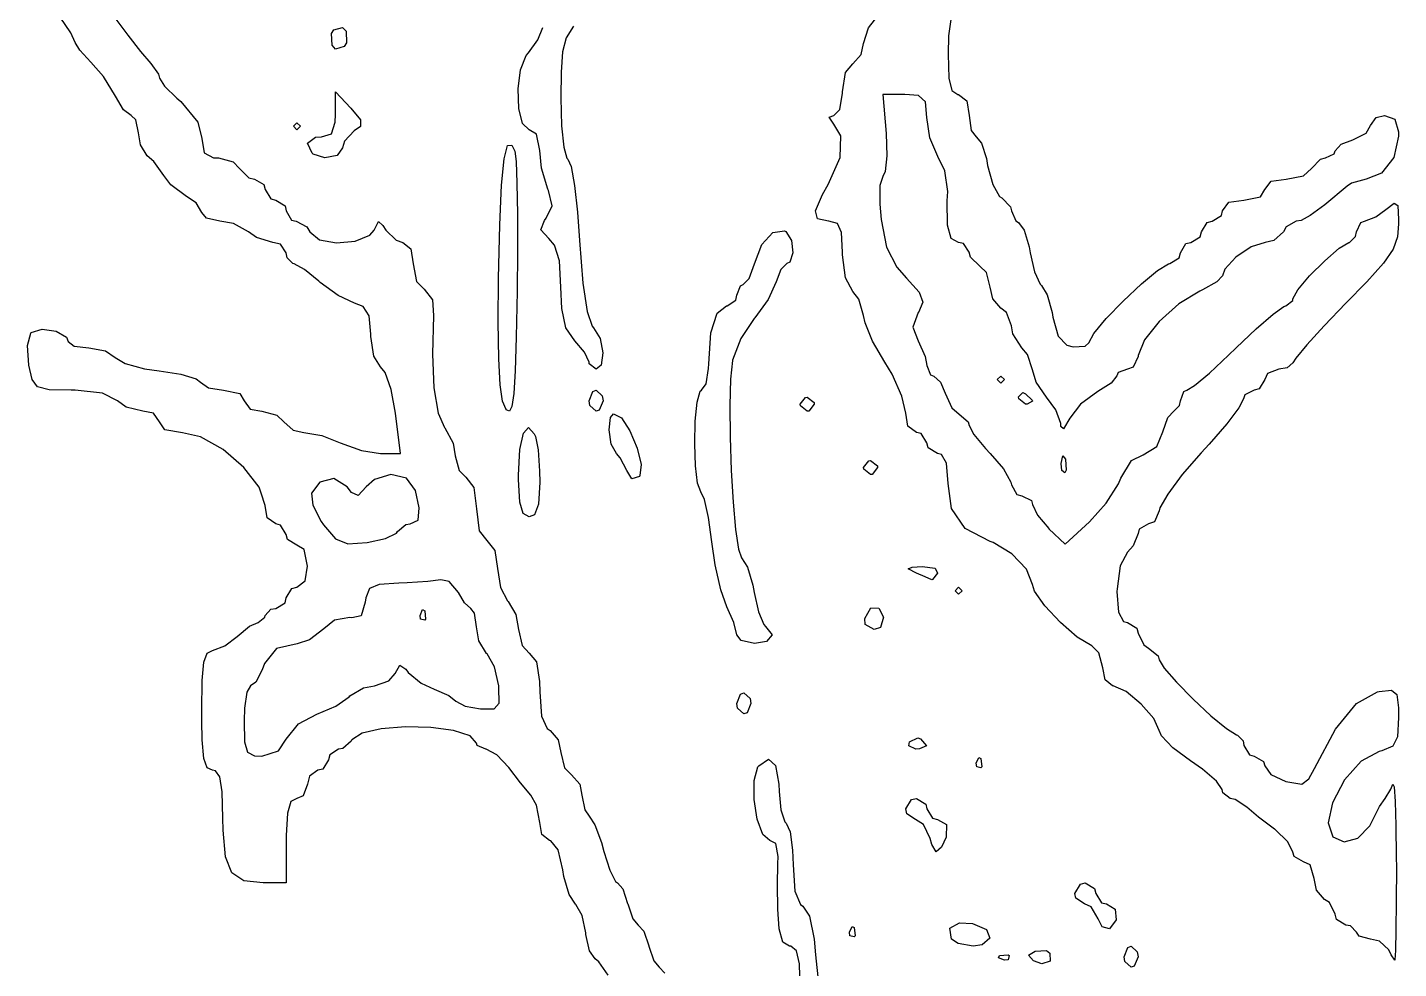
# Model space of a CAD drawing. Extents: x 26 to 70, y -152 to -25.
# Drawn here: x 62.57 to 70.04, y -67.22 to -62.09 of the extents above; entities that cross this region are included whole.
import ezdxf

# ---------------------------------------------------------------- set-up
doc = ezdxf.new("R2010")
doc.units = 0
doc.layers.add('BLACK', color=7, linetype='CONTINUOUS')

msp = doc.modelspace()

# ---------------------------------------------------------------- linework, layer by layer
at = {"layer": 'BLACK', "linetype": 'CONTINUOUS'}
for p, q in [((67.1552, -62.088), (67.2205, -62.0055)), ((62.8074, -62.1165), (62.7497, -62.0299)), ((63.0464, -62.0347), (63.1181, -62.1295)), ((64.228, -62.1202), (64.2413, -62.1004)), ((64.2413, -62.1004), (64.2883, -62.0866)), ((64.2883, -62.0866), (64.3075, -62.1071)), ((65.3526, -62.1542), (65.3788, -62.0863)), ((65.5462, -62.0788), (65.5064, -62.1432)), ((67.1276, -62.1744), (67.1552, -62.088)), ((67.603, -62.0427), (67.5899, -62.1318)), ((62.8303, -62.1683), (62.8074, -62.1165)), ((62.8303, -62.1685), (62.8303, -62.1683)), ((62.8558, -62.2107), (62.8303, -62.1685)), ((63.1181, -62.1295), (63.1858, -62.2175)), ((64.2308, -62.1838), (64.228, -62.1202)), ((64.3103, -62.1707), (64.297, -62.1905)), ((64.3075, -62.1071), (64.3103, -62.1707)), ((65.3013, -62.2253), (65.3526, -62.1542)), ((65.5064, -62.1432), (65.4861, -62.2195)), ((67.1153, -62.2336), (67.1276, -62.1744)), ((67.5899, -62.1318), (67.5881, -62.2318)), ((62.9166, -62.2754), (62.8558, -62.2107)), ((63.1858, -62.2175), (63.2422, -62.2828)), ((64.2499, -62.2043), (64.2308, -62.1838)), ((64.297, -62.1905), (64.2499, -62.2043)), ((65.2586, -62.3172), (65.2881, -62.2402)), ((65.2881, -62.2402), (65.3013, -62.2253)), ((65.4861, -62.2195), (65.4787, -62.3304)), ((67.07, -62.2851), (67.1153, -62.2336)), ((67.5881, -62.2318), (67.5928, -62.3623)), ((62.9847, -62.3544), (62.9166, -62.2754)), ((63.2422, -62.2828), (63.2428, -62.2834)), ((63.2428, -62.2834), (63.2843, -62.3413)), ((65.2458, -62.4218), (65.2586, -62.3172)), ((67.0294, -62.3325), (67.07, -62.2851)), ((63.0501, -62.462), (62.9847, -62.3544)), ((63.2843, -62.3413), (63.2907, -62.3638)), ((63.2907, -62.3638), (63.3177, -62.4066)), ((65.4787, -62.3304), (65.4777, -62.4705)), ((67.0125, -62.4373), (67.0294, -62.3325)), ((67.5928, -62.3623), (67.6096, -62.431)), ((63.0946, -62.5362), (63.0501, -62.462)), ((63.3177, -62.4066), (63.3847, -62.4728)), ((63.3847, -62.4728), (63.4058, -62.4908)), ((64.2499, -62.5603), (64.2499, -62.438)), ((64.2499, -62.438), (64.3326, -62.5267)), ((65.2494, -62.5283), (65.2458, -62.4218)), ((65.4777, -62.4705), (65.4821, -62.6237)), ((66.9986, -62.5333), (67.0124, -62.4454)), ((67.0124, -62.4454), (67.0125, -62.4373)), ((67.353, -62.4524), (67.2332, -62.4524)), ((67.2332, -62.4524), (67.2508, -62.6651)), ((67.4279, -62.4579), (67.353, -62.4524)), ((67.4654, -62.4918), (67.4279, -62.4579)), ((67.6096, -62.431), (67.6422, -62.4523)), ((67.6422, -62.4523), (67.6456, -62.4524)), ((67.6456, -62.4524), (67.6912, -62.4867)), ((63.1364, -62.5675), (63.0946, -62.5362)), ((63.4058, -62.4908), (63.4998, -62.6028)), ((64.3326, -62.5267), (64.3855, -62.5906)), ((65.2693, -62.611), (65.2494, -62.5283)), ((66.9664, -62.5675), (66.9986, -62.5333)), ((67.4729, -62.5782), (67.4654, -62.4918)), ((67.6912, -62.4867), (67.7031, -62.5675)), ((63.162, -62.5904), (63.1364, -62.5675)), ((63.1756, -62.6615), (63.162, -62.5904)), ((63.4998, -62.6028), (63.5209, -62.6918)), ((64.0197, -62.6251), (64.0389, -62.6059)), ((64.0389, -62.6443), (64.0197, -62.6251)), ((64.0389, -62.6059), (64.0581, -62.6251)), ((64.0581, -62.6251), (64.0389, -62.6443)), ((64.228, -62.6658), (64.2485, -62.6021)), ((64.2485, -62.6021), (64.2499, -62.5603)), ((64.3855, -62.5906), (64.3862, -62.6263)), ((65.3051, -62.6443), (65.2693, -62.611)), ((65.4821, -62.6237), (65.4938, -62.739)), ((66.9397, -62.5756), (66.9664, -62.5675)), ((66.9664, -62.6136), (66.9397, -62.5756)), ((67.0032, -62.6766), (66.9664, -62.6136)), ((67.4897, -62.689), (67.4729, -62.5782)), ((67.7031, -62.5675), (67.7141, -62.6484)), ((69.8662, -62.6621), (69.8901, -62.6209)), ((69.8901, -62.6209), (69.9221, -62.5776)), ((69.9221, -62.5776), (69.9669, -62.5675)), ((69.9669, -62.5675), (70.0236, -62.5862)), ((70.0236, -62.5862), (70.043, -62.6549)), ((63.1863, -62.7274), (63.1756, -62.6615)), ((63.5209, -62.6918), (63.5338, -62.77)), ((64.0975, -62.7174), (64.1407, -62.6856)), ((64.1407, -62.6856), (64.1732, -62.6826)), ((64.1732, -62.6826), (64.228, -62.6658)), ((64.3518, -62.6509), (64.2979, -62.7073)), ((64.3862, -62.6263), (64.3518, -62.6509)), ((65.3452, -62.6675), (65.3051, -62.6443)), ((65.3626, -62.7576), (65.3452, -62.6675)), ((67.0008, -62.7957), (67.0032, -62.6766)), ((67.2508, -62.6651), (67.2546, -62.7857)), ((67.5332, -62.7901), (67.4897, -62.689)), ((67.7141, -62.6484), (67.7406, -62.6826)), ((67.7406, -62.6826), (67.741, -62.6826)), ((67.741, -62.6826), (67.7699, -62.7166)), ((69.7308, -62.7237), (69.7942, -62.6984)), ((69.7942, -62.6984), (69.8662, -62.6621)), ((70.0436, -62.6799), (70.0175, -62.7951)), ((70.043, -62.6549), (70.0436, -62.6799)), ((63.2236, -62.7862), (63.1863, -62.7274)), ((63.5338, -62.77), (63.5853, -62.7965)), ((64.122, -62.7722), (64.0975, -62.7174)), ((64.1273, -62.7769), (64.122, -62.7722)), ((64.2883, -62.7421), (64.2578, -62.7843)), ((64.2979, -62.7073), (64.2883, -62.7421)), ((65.1685, -62.803), (65.187, -62.7308)), ((65.187, -62.7308), (65.2099, -62.7279)), ((65.2099, -62.7279), (65.2272, -62.7617)), ((65.2272, -62.7617), (65.2337, -62.8171)), ((65.373, -62.8534), (65.3626, -62.7576)), ((65.4938, -62.739), (65.511, -62.7995)), ((67.7699, -62.7166), (67.7969, -62.8016)), ((69.6932, -62.7761), (69.6983, -62.7601)), ((69.6983, -62.7601), (69.7308, -62.7237)), ((63.2589, -62.8181), (63.2236, -62.7862)), ((63.313, -62.8937), (63.2589, -62.8181)), ((63.5853, -62.7965), (63.6127, -62.7977)), ((63.6127, -62.7977), (63.6923, -62.8192)), ((63.6923, -62.8192), (63.7267, -62.8553)), ((64.1915, -62.7982), (64.1273, -62.7769)), ((64.2578, -62.7843), (64.1915, -62.7982)), ((65.1545, -62.9465), (65.1685, -62.803)), ((65.2337, -62.8171), (65.2383, -62.9359)), ((65.511, -62.7995), (65.5165, -62.8043)), ((65.5165, -62.8043), (65.534, -62.8454)), ((65.534, -62.8454), (65.5521, -62.9474)), ((66.9356, -62.9425), (67.0008, -62.7957)), ((67.2546, -62.7857), (67.2456, -62.8724)), ((67.5697, -62.8678), (67.5332, -62.7901)), ((67.7969, -62.8016), (67.804, -62.8394)), ((67.804, -62.8394), (67.8314, -62.9422)), ((69.5693, -62.8553), (69.6176, -62.8043)), ((69.6176, -62.8043), (69.6448, -62.7977)), ((69.6448, -62.7977), (69.6932, -62.7761)), ((70.0175, -62.7951), (69.9514, -62.8807)), ((63.3526, -62.9452), (63.313, -62.8937)), ((63.7267, -62.8553), (63.7779, -62.9063)), ((63.7779, -62.9063), (63.8075, -62.9128)), ((63.8075, -62.9128), (63.8591, -62.943)), ((65.4066, -62.9675), (65.373, -62.8534)), ((67.2325, -62.8999), (67.2164, -62.9485)), ((67.2456, -62.8724), (67.2325, -62.8999)), ((67.5867, -62.9809), (67.5697, -62.8678)), ((69.3485, -62.9249), (69.4309, -62.9128)), ((69.4309, -62.9128), (69.525, -62.8948)), ((69.525, -62.8948), (69.5693, -62.8553)), ((69.8666, -62.9128), (69.7871, -62.9363)), ((69.9514, -62.8807), (69.8666, -62.9128)), ((63.4377, -63.0083), (63.3526, -62.9452)), ((63.8591, -62.943), (63.8663, -62.9704)), ((63.8663, -62.9704), (63.897, -63.0213)), ((65.1445, -63.163), (65.1545, -62.9465)), ((65.2383, -62.9359), (65.2408, -63.1048)), ((65.4101, -62.9753), (65.4066, -62.9675)), ((65.4307, -63.0596), (65.4101, -62.9753)), ((65.5521, -62.9474), (65.5685, -63.0942)), ((66.8653, -63.0854), (66.9037, -62.997)), ((66.9037, -62.997), (66.9356, -62.9425)), ((67.2164, -62.9485), (67.2154, -63.0508)), ((67.5839, -63.0314), (67.5867, -62.9809)), ((67.8314, -62.9422), (67.8691, -63.0079)), ((69.2909, -63.0108), (69.3146, -62.9704)), ((69.3146, -62.9704), (69.3485, -62.9249)), ((69.7638, -62.9519), (69.6417, -63.0528)), ((69.7871, -62.9363), (69.7638, -62.9519)), ((63.4898, -63.0427), (63.4377, -63.0083)), ((63.5209, -63.0946), (63.4898, -63.0427)), ((63.897, -63.0213), (63.9238, -63.028)), ((63.9238, -63.028), (63.9747, -63.0587)), ((63.9747, -63.0587), (63.9814, -63.0855)), ((65.3985, -63.1269), (65.4307, -63.0596)), ((67.2154, -63.0508), (67.223, -63.1331)), ((67.5848, -63.1646), (67.5839, -63.0314)), ((67.8691, -63.0079), (67.8812, -63.0162)), ((67.8812, -63.0162), (67.9287, -63.0639)), ((67.9287, -63.0639), (67.9333, -63.0864)), ((69.0844, -63.0855), (69.1187, -63.0398)), ((69.1187, -63.0398), (69.1995, -63.028)), ((69.1995, -63.028), (69.2909, -63.0108)), ((69.6417, -63.0528), (69.5624, -63.1117)), ((69.9734, -63.0796), (70.0192, -63.0438)), ((70.0192, -63.0438), (70.039, -63.0578)), ((70.039, -63.0578), (70.0435, -63.1337)), ((63.5462, -63.1269), (63.5209, -63.0946)), ((63.6196, -63.1431), (63.5462, -63.1269)), ((63.6938, -63.1557), (63.6196, -63.1431)), ((63.9814, -63.0855), (64.01, -63.1364)), ((64.01, -63.1364), (64.0348, -63.1431)), ((64.0348, -63.1431), (64.094, -63.174)), ((64.4594, -63.191), (64.4832, -63.1442)), ((64.4832, -63.1442), (64.5084, -63.1657)), ((65.2408, -63.1048), (65.2409, -63.3105)), ((65.3682, -63.1906), (65.3894, -63.1382)), ((65.3894, -63.1382), (65.3985, -63.1269)), ((65.5685, -63.0942), (65.5799, -63.2489)), ((66.8759, -63.1305), (66.8653, -63.0854)), ((66.9357, -63.1431), (66.8759, -63.1305)), ((66.9376, -63.1431), (66.9357, -63.1431)), ((66.9852, -63.1555), (66.9376, -63.1431)), ((67.223, -63.1331), (67.2535, -63.2851)), ((67.9333, -63.0864), (67.9584, -63.1416)), ((67.9584, -63.1416), (67.9726, -63.1498)), ((69, -63.1497), (69.0268, -63.1431)), ((69.0268, -63.1431), (69.0777, -63.1123)), ((69.0777, -63.1123), (69.0844, -63.0855)), ((69.4855, -63.1431), (69.4315, -63.1739)), ((69.5119, -63.1384), (69.4855, -63.1431)), ((69.5624, -63.1117), (69.5119, -63.1384)), ((69.8376, -63.1496), (69.8583, -63.1431)), ((69.8583, -63.1431), (69.9195, -63.1193)), ((69.9195, -63.1193), (69.9734, -63.0796)), ((70.0435, -63.1337), (70.0436, -63.158)), ((63.7758, -63.2006), (63.6938, -63.1557)), ((63.8194, -63.2321), (63.7758, -63.2006)), ((64.094, -63.174), (64.1103, -63.2006)), ((64.1103, -63.2006), (64.1627, -63.2437)), ((64.3571, -63.2524), (64.4364, -63.2198)), ((64.4364, -63.2198), (64.4594, -63.191)), ((64.5084, -63.1657), (64.523, -63.191)), ((64.523, -63.191), (64.5793, -63.2469)), ((65.1384, -63.4543), (65.1445, -63.163)), ((65.412, -63.2378), (65.3682, -63.1906)), ((66.5735, -63.2693), (66.6334, -63.2038)), ((66.6334, -63.2038), (66.6962, -63.1956)), ((66.6962, -63.1956), (66.7038, -63.1996)), ((66.7038, -63.1996), (66.7349, -63.248)), ((67.0072, -63.2049), (66.9852, -63.1555)), ((67.0125, -63.311), (67.0072, -63.2049)), ((67.6046, -63.2366), (67.5848, -63.1646)), ((67.9726, -63.1498), (68.0028, -63.1925)), ((68.0028, -63.1925), (68.03, -63.2832)), ((68.9626, -63.2274), (68.9693, -63.2006)), ((68.9693, -63.2006), (69, -63.1497)), ((69.4158, -63.2006), (69.3638, -63.248)), ((69.4315, -63.1739), (69.4158, -63.2006)), ((69.8092, -63.2271), (69.8134, -63.2006)), ((69.8134, -63.2006), (69.8376, -63.1496)), ((70.0436, -63.158), (70.0376, -63.2284)), ((63.9074, -63.2582), (63.8194, -63.2321)), ((63.9496, -63.2685), (63.9074, -63.2582)), ((63.9814, -63.3157), (63.9496, -63.2685)), ((64.1627, -63.2437), (64.2554, -63.2606)), ((64.2554, -63.2606), (64.3571, -63.2524)), ((64.5793, -63.2469), (64.6163, -63.2582)), ((64.6163, -63.2582), (64.66, -63.2928)), ((64.66, -63.2928), (64.672, -63.3745)), ((65.4435, -63.2727), (65.412, -63.2378)), ((65.4699, -63.3586), (65.4435, -63.2727)), ((65.5799, -63.2489), (65.5978, -63.4798)), ((66.5323, -63.3759), (66.5735, -63.2693)), ((66.7349, -63.248), (66.7427, -63.316)), ((67.2535, -63.2851), (67.3082, -63.3933)), ((67.6456, -63.2582), (67.6046, -63.2366)), ((67.6723, -63.2643), (67.6456, -63.2582)), ((67.7031, -63.3116), (67.6723, -63.2643)), ((68.03, -63.2832), (68.0361, -63.316)), ((68.8542, -63.3157), (68.8849, -63.2648)), ((68.8849, -63.2648), (68.9117, -63.2582)), ((68.9117, -63.2582), (68.9626, -63.2274)), ((69.2402, -63.2823), (69.1575, -63.339)), ((69.3158, -63.2582), (69.2402, -63.2823)), ((69.3638, -63.248), (69.3158, -63.2582)), ((69.6409, -63.3584), (69.7192, -63.2905)), ((69.7192, -63.2905), (69.7726, -63.2586)), ((69.7726, -63.2586), (69.7763, -63.2582)), ((69.7763, -63.2582), (69.8092, -63.2271)), ((70.0133, -63.2946), (69.9607, -63.3712)), ((70.0376, -63.2284), (70.0133, -63.2946)), ((63.9855, -63.3422), (63.9814, -63.3157)), ((64.0177, -63.3733), (63.9855, -63.3422)), ((65.2409, -63.3105), (65.2388, -63.5244)), ((65.4777, -63.5022), (65.4699, -63.3586)), ((66.7259, -63.3663), (66.7097, -63.3733)), ((66.7427, -63.316), (66.7259, -63.3663)), ((67.0126, -63.3255), (67.0125, -63.311)), ((67.0295, -63.4517), (67.0126, -63.3255)), ((67.7097, -63.3388), (67.7031, -63.3116)), ((67.7607, -63.3871), (67.7097, -63.3388)), ((68.0361, -63.316), (68.0601, -63.419)), ((68.7967, -63.3733), (68.8475, -63.3426)), ((68.8475, -63.3426), (68.8542, -63.3157)), ((69.1575, -63.339), (69.0973, -63.4049)), ((69.559, -63.441), (69.6409, -63.3584)), ((69.9607, -63.3712), (69.8702, -63.473)), ((64.024, -63.3743), (64.0177, -63.3733)), ((64.081, -63.4065), (64.024, -63.3743)), ((64.1586, -63.4701), (64.081, -63.4065)), ((64.672, -63.3745), (64.6913, -63.4714)), ((66.5045, -63.4553), (66.5323, -63.3759)), ((66.5323, -63.3759), (66.5323, -63.3759)), ((66.6762, -63.4059), (66.6506, -63.4726)), ((66.7097, -63.3733), (66.6762, -63.4059)), ((67.3082, -63.3933), (67.3618, -63.4539)), ((67.797, -63.4222), (67.7607, -63.3871)), ((67.8182, -63.5022), (67.797, -63.4222)), ((68.0601, -63.419), (68.09, -63.4859)), ((68.6418, -63.4845), (68.7298, -63.411)), ((68.7298, -63.411), (68.7893, -63.3746)), ((68.7893, -63.3746), (68.7967, -63.3733)), ((69.0844, -63.4406), (69.0529, -63.4738)), ((69.0973, -63.4049), (69.0844, -63.4406)), ((69.4943, -63.5174), (69.559, -63.441)), ((64.1668, -63.4775), (64.1586, -63.4701)), ((64.2635, -63.5481), (64.1668, -63.4775)), ((64.6913, -63.4714), (64.732, -63.5138)), ((64.732, -63.5138), (64.7778, -63.571)), ((65.1366, -63.6909), (65.1384, -63.4543)), ((65.4823, -63.6189), (65.4777, -63.5022)), ((65.5978, -63.4798), (65.6208, -63.6351)), ((66.4369, -63.5459), (66.456, -63.4948)), ((66.456, -63.4948), (66.4723, -63.4884)), ((66.4723, -63.4884), (66.5045, -63.4553)), ((66.6506, -63.4726), (66.6068, -63.57)), ((67.07, -63.5267), (67.0295, -63.4517)), ((67.3618, -63.4539), (67.4314, -63.53)), ((67.8313, -63.5661), (67.8182, -63.5022)), ((68.09, -63.4859), (68.0981, -63.494)), ((68.0981, -63.494), (68.1282, -63.545)), ((68.5428, -63.5779), (68.6418, -63.4845)), ((68.9757, -63.5175), (68.9607, -63.5244)), ((69.0529, -63.4738), (68.9757, -63.5175)), ((69.4681, -63.5664), (69.4943, -63.5174)), ((69.8702, -63.473), (69.7558, -63.5905)), ((64.3525, -63.5894), (64.2635, -63.5481)), ((64.3998, -63.6079), (64.3525, -63.5894)), ((64.7778, -63.571), (64.7839, -63.6565)), ((65.2388, -63.5244), (65.2342, -63.7757)), ((66.3839, -63.6035), (66.4308, -63.5727)), ((66.4308, -63.5727), (66.4369, -63.5459)), ((66.6068, -63.57), (66.535, -63.6695)), ((67.102, -63.567), (67.07, -63.5267)), ((67.1277, -63.6561), (67.102, -63.567)), ((67.45, -63.5837), (67.4264, -63.6406)), ((67.4314, -63.53), (67.45, -63.5837)), ((67.8758, -63.6174), (67.8313, -63.5661)), ((68.1282, -63.545), (68.1551, -63.6402)), ((68.4504, -63.6739), (68.5428, -63.5779)), ((68.8467, -63.5935), (68.7395, -63.6887)), ((68.9607, -63.5244), (68.8467, -63.5935)), ((69.4292, -63.6035), (69.4669, -63.5755)), ((69.4669, -63.5755), (69.4681, -63.5664)), ((69.7558, -63.5905), (69.6378, -63.7127)), ((64.4334, -63.6581), (64.3998, -63.6079)), ((64.4418, -63.7592), (64.4334, -63.6581)), ((64.7839, -63.6565), (64.7773, -63.8683)), ((65.5057, -63.7235), (65.4823, -63.6189)), ((65.6208, -63.6351), (65.6491, -63.7156)), ((66.2959, -63.7512), (66.3289, -63.6435)), ((66.3289, -63.6435), (66.3808, -63.6036)), ((66.3808, -63.6036), (66.3839, -63.6035)), ((66.535, -63.6695), (66.5313, -63.6736)), ((67.1356, -63.6974), (67.1277, -63.6561)), ((67.426, -63.6412), (67.397, -63.7198)), ((67.4264, -63.6406), (67.426, -63.6412)), ((67.9068, -63.6409), (67.8758, -63.6174)), ((67.9333, -63.7127), (67.9068, -63.6409)), ((68.1551, -63.6402), (68.1598, -63.6666)), ((68.1598, -63.6666), (68.1874, -63.7702)), ((69.2681, -63.7289), (69.3601, -63.6491)), ((69.3601, -63.6491), (69.419, -63.607)), ((69.419, -63.607), (69.4292, -63.6035)), ((62.5914, -63.7503), (62.6505, -63.7307)), ((62.6505, -63.7307), (62.7268, -63.7421)), ((62.7268, -63.7421), (62.783, -63.7755)), ((65.1391, -63.8929), (65.1366, -63.6909)), ((65.5545, -63.7953), (65.5057, -63.7235)), ((65.6491, -63.7156), (65.6563, -63.7235)), ((65.6563, -63.7235), (65.6927, -63.7827)), ((66.5313, -63.6736), (66.4582, -63.7818)), ((67.1772, -63.7974), (67.1356, -63.6974)), ((67.397, -63.7198), (67.4253, -63.7948)), ((67.9416, -63.7573), (67.9333, -63.7127)), ((68.382, -63.7554), (68.4504, -63.6739)), ((68.7395, -63.6887), (68.6589, -63.7895)), ((69.158, -63.8337), (69.2681, -63.7289)), ((69.6378, -63.7127), (69.5432, -63.8163)), ((62.5704, -63.821), (62.589, -63.753)), ((62.5778, -63.9267), (62.5704, -63.821)), ((62.589, -63.753), (62.5914, -63.7503)), ((62.783, -63.7755), (62.7919, -63.7979)), ((62.7919, -63.7979), (62.8252, -63.8232)), ((64.4419, -63.7718), (64.4418, -63.7592)), ((64.4583, -63.8785), (64.4419, -63.7718)), ((65.2342, -63.7757), (65.2286, -63.9587)), ((65.6064, -63.8575), (65.5545, -63.7953)), ((65.6927, -63.7827), (65.707, -63.8612)), ((66.284, -63.92), (66.2959, -63.7512)), ((66.4582, -63.7818), (66.4134, -63.9009)), ((67.2427, -63.9104), (67.1772, -63.7974)), ((67.4253, -63.7948), (67.4636, -63.88)), ((67.9909, -63.8337), (67.9416, -63.7573)), ((68.1874, -63.7702), (68.2349, -63.8177)), ((68.2349, -63.8177), (68.2696, -63.8268)), ((68.3362, -63.8238), (68.3554, -63.8053)), ((68.3554, -63.8053), (68.382, -63.7554)), ((68.6589, -63.7895), (68.6242, -63.8751)), ((69.5432, -63.8163), (69.4834, -63.8886)), ((62.8252, -63.8232), (62.9051, -63.8337)), ((62.9051, -63.8337), (62.9965, -63.85)), ((62.9965, -63.85), (63.049, -63.886)), ((63.049, -63.886), (63.103, -63.9194)), ((64.4956, -63.9373), (64.4583, -63.8785)), ((64.7773, -63.8683), (64.786, -64.0512)), ((65.1466, -64.0344), (65.1391, -63.8929)), ((65.6312, -63.9104), (65.6064, -63.8575)), ((65.707, -63.8612), (65.6974, -63.9269)), ((67.4636, -63.88), (67.4729, -63.9291)), ((68.0206, -63.8687), (67.9909, -63.8337)), ((68.0484, -63.9535), (68.0206, -63.8687)), ((68.2696, -63.8268), (68.3362, -63.8238)), ((68.624, -63.8806), (68.5974, -63.938)), ((68.6242, -63.8751), (68.624, -63.8806)), ((69.0124, -63.9709), (69.117, -63.8738)), ((69.117, -63.8738), (69.158, -63.8337)), ((69.4834, -63.8886), (69.4681, -63.9149)), ((62.5958, -64.0056), (62.5778, -63.9267)), ((63.103, -63.9194), (63.2088, -63.947)), ((63.2088, -63.947), (63.2891, -63.9579)), ((63.2891, -63.9579), (63.4073, -63.976)), ((64.5196, -63.9677), (64.4956, -63.9373)), ((64.5526, -64.0602), (64.5196, -63.9677)), ((65.2286, -63.9587), (65.2211, -64.0813)), ((65.6323, -63.9196), (65.6312, -63.9104)), ((65.6696, -63.9488), (65.6323, -63.9196)), ((65.6974, -63.9269), (65.6696, -63.9488)), ((66.2699, -64.03), (66.2833, -63.946)), ((66.2833, -63.946), (66.284, -63.92)), ((66.4131, -63.9025), (66.4028, -64.0034)), ((66.4134, -63.9009), (66.4131, -63.9025)), ((67.2827, -63.9773), (67.2427, -63.9104)), ((67.4729, -63.9291), (67.4931, -63.9805)), ((68.0678, -64.0206), (68.0484, -63.9535)), ((68.5153, -63.9684), (68.5088, -63.9851)), ((68.5664, -63.9488), (68.5153, -63.9684)), ((68.5974, -63.938), (68.5664, -63.9488)), ((69.3913, -63.9488), (69.3288, -63.9728)), ((69.4359, -63.9425), (69.3913, -63.9488)), ((69.4681, -63.9149), (69.4359, -63.9425)), ((62.6259, -64.0466), (62.5958, -64.0056)), ((63.4073, -63.976), (63.4896, -64.0018)), ((63.4896, -64.0018), (63.5129, -64.0207)), ((63.5129, -64.0207), (63.5574, -64.0517)), ((65.1598, -64.1239), (65.1466, -64.0344)), ((66.2451, -64.0639), (66.2699, -64.03)), ((66.4028, -64.0034), (66.3989, -64.1483)), ((67.3365, -64.0962), (67.2827, -63.9773)), ((67.4931, -63.9805), (67.5105, -63.9872)), ((67.5105, -63.9872), (67.5472, -64.0197)), ((67.5472, -64.0197), (67.5716, -64.0803)), ((67.8566, -64.0063), (67.8758, -63.9872)), ((67.8758, -64.0255), (67.8566, -64.0063)), ((67.8758, -63.9872), (67.895, -64.0063)), ((67.895, -64.0063), (67.8758, -64.0255)), ((68.1252, -64.1023), (68.0678, -64.0206)), ((68.4779, -64.0256), (68.4045, -64.0714)), ((68.5088, -63.9851), (68.4779, -64.0256)), ((68.8899, -64.0639), (68.9318, -64.0385)), ((68.9318, -64.0385), (69.0124, -63.9709)), ((69.3146, -64.0063), (69.2839, -64.0572)), ((69.3288, -63.9728), (69.3146, -64.0063)), ((62.6894, -64.0617), (62.6259, -64.0466)), ((62.8082, -64.0639), (62.6894, -64.0617)), ((62.83, -64.0641), (62.8082, -64.0639)), ((62.98, -64.0801), (62.83, -64.0641)), ((63.0605, -64.1215), (62.98, -64.0801)), ((63.5574, -64.0517), (63.6392, -64.0639)), ((63.6392, -64.0639), (63.7283, -64.0815)), ((63.7283, -64.0815), (63.7511, -64.1215)), ((64.5768, -64.1886), (64.5526, -64.0602)), ((64.786, -64.0512), (64.8085, -64.1896)), ((65.2211, -64.0813), (65.2109, -64.1521)), ((65.6312, -64.1215), (65.6519, -64.0704)), ((65.6519, -64.0704), (65.6696, -64.0639)), ((65.6696, -64.0639), (65.7036, -64.095)), ((65.7036, -64.095), (65.7079, -64.1215)), ((66.2201, -64.1294), (66.2364, -64.0702)), ((66.2364, -64.0702), (66.2451, -64.0639)), ((66.7823, -64.1406), (66.8115, -64.1034)), ((66.8115, -64.1034), (66.8206, -64.1023)), ((66.8206, -64.1023), (66.8579, -64.1315)), ((67.3576, -64.1886), (67.3365, -64.0962)), ((67.5716, -64.0803), (67.6095, -64.1599)), ((67.9717, -64.1), (67.9952, -64.0771)), ((67.9732, -64.1111), (67.9717, -64.1)), ((68.0101, -64.1406), (67.9732, -64.1111)), ((67.9952, -64.0771), (68.0101, -64.0831)), ((68.0101, -64.0831), (68.0467, -64.1176)), ((68.0467, -64.1176), (68.0484, -64.1237)), ((68.1763, -64.1703), (68.1252, -64.1023)), ((68.4045, -64.0714), (68.3101, -64.1411)), ((68.8542, -64.1215), (68.8735, -64.0704)), ((68.8735, -64.0704), (68.8899, -64.0639)), ((69.1987, -64.1119), (69.1735, -64.16)), ((69.2056, -64.0897), (69.1987, -64.1119)), ((69.257, -64.0639), (69.2056, -64.0897)), ((69.2839, -64.0572), (69.257, -64.0639)), ((63.1077, -64.1561), (63.0605, -64.1215)), ((63.1995, -64.179), (63.1077, -64.1561)), ((63.2576, -64.1901), (63.1995, -64.179)), ((63.2907, -64.2366), (63.2576, -64.1901)), ((63.7511, -64.1215), (63.7846, -64.1677)), ((63.7846, -64.1677), (63.8483, -64.179)), ((63.8483, -64.179), (63.93, -64.1993)), ((64.6041, -64.4092), (64.5768, -64.1886)), ((64.8085, -64.1896), (64.8433, -64.268)), ((65.1791, -64.1699), (65.1598, -64.1239)), ((65.1798, -64.1707), (65.1791, -64.1699)), ((65.1974, -64.1791), (65.1798, -64.1707)), ((65.2109, -64.1521), (65.1974, -64.1791)), ((65.6355, -64.1479), (65.6312, -64.1215)), ((65.6696, -64.179), (65.6355, -64.1479)), ((65.6872, -64.1725), (65.6696, -64.179)), ((65.7079, -64.1215), (65.6872, -64.1725)), ((65.7488, -64.2125), (65.7655, -64.1932)), ((65.7655, -64.1932), (65.8075, -64.2151)), ((66.2103, -64.2323), (66.2201, -64.1294)), ((66.3989, -64.1483), (66.4004, -64.32)), ((66.7834, -64.1498), (66.7823, -64.1406)), ((66.8206, -64.179), (66.7834, -64.1498)), ((66.8298, -64.1779), (66.8206, -64.179)), ((66.859, -64.1406), (66.8298, -64.1779)), ((66.8579, -64.1315), (66.859, -64.1406)), ((67.3693, -64.2602), (67.3576, -64.1886)), ((67.6095, -64.1599), (67.649, -64.1942)), ((67.649, -64.1942), (67.6977, -64.236)), ((68.0187, -64.1402), (68.0101, -64.1406)), ((68.0484, -64.1237), (68.0187, -64.1402)), ((68.2025, -64.2462), (68.1763, -64.1703)), ((68.3101, -64.1411), (68.2515, -64.2174)), ((68.7866, -64.2122), (68.8188, -64.179)), ((68.8188, -64.179), (68.8502, -64.1479)), ((68.8188, -64.179), (68.8188, -64.179)), ((68.8502, -64.1479), (68.8542, -64.1215)), ((69.1735, -64.16), (69.1071, -64.2473)), ((63.3193, -64.2794), (63.2907, -64.2366)), ((63.93, -64.1993), (63.9675, -64.2366)), ((63.9675, -64.2366), (64.019, -64.2821)), ((64.8433, -64.268), (64.8446, -64.2694)), ((64.8446, -64.2694), (64.8903, -64.3523)), ((65.274, -64.2986), (65.3014, -64.267)), ((65.3014, -64.267), (65.3332, -64.3017)), ((65.7404, -64.2793), (65.7488, -64.2125)), ((65.8075, -64.2151), (65.8537, -64.2859)), ((66.2072, -64.3558), (66.2103, -64.2323)), ((67.4153, -64.2941), (67.3693, -64.2602)), ((67.6977, -64.236), (67.7031, -64.2558)), ((67.7031, -64.2558), (67.7285, -64.3062)), ((68.2032, -64.2616), (68.2025, -64.2462)), ((68.2169, -64.2742), (68.2032, -64.2616)), ((68.2515, -64.2174), (68.2169, -64.2742)), ((68.7588, -64.2918), (68.7866, -64.2122)), ((69.1071, -64.2473), (69.0117, -64.3582)), ((63.4154, -64.2957), (63.3193, -64.2794)), ((63.5135, -64.3185), (63.4154, -64.2957)), ((63.6365, -64.3877), (63.5135, -64.3185)), ((64.019, -64.2821), (64.077, -64.2941)), ((64.077, -64.2941), (64.1743, -64.3119)), ((64.1743, -64.3119), (64.2743, -64.3514)), ((65.2548, -64.3881), (65.274, -64.2986)), ((65.3332, -64.3017), (65.3394, -64.3167)), ((65.3394, -64.3167), (65.3532, -64.3895)), ((65.7524, -64.3575), (65.7404, -64.2793)), ((65.8537, -64.2859), (65.8932, -64.3794)), ((66.4004, -64.32), (66.4067, -64.5014)), ((67.4422, -64.3008), (67.4153, -64.2941)), ((67.4729, -64.3517), (67.4422, -64.3008)), ((67.7285, -64.3062), (67.7919, -64.3824)), ((68.7261, -64.3716), (68.7588, -64.2918)), ((63.7502, -64.4854), (63.6365, -64.3877)), ((64.2743, -64.3514), (64.3904, -64.3936)), ((64.3904, -64.3936), (64.4942, -64.409)), ((64.4942, -64.409), (64.6041, -64.4092)), ((64.8903, -64.3523), (64.9022, -64.4216)), ((65.2475, -64.5266), (65.2548, -64.3881)), ((65.3532, -64.3895), (65.3615, -64.5049)), ((65.7818, -64.4092), (65.7524, -64.3575)), ((65.8018, -64.4324), (65.7818, -64.4092)), ((65.8932, -64.3794), (65.9153, -64.4694)), ((66.2111, -64.4766), (66.2072, -64.3558)), ((67.4796, -64.3785), (67.4729, -64.3517)), ((67.5305, -64.4092), (67.4796, -64.3785)), ((67.5517, -64.4142), (67.5305, -64.4092)), ((67.5797, -64.4627), (67.5517, -64.4142)), ((67.7919, -64.3824), (67.8182, -64.4092)), ((67.8182, -64.4092), (67.8906, -64.4932)), ((68.5884, -64.447), (68.651, -64.4165)), ((68.651, -64.4165), (68.7261, -64.3716)), ((68.9685, -64.4053), (68.8646, -64.5243)), ((69.0117, -64.3582), (68.9685, -64.4053)), ((63.8338, -64.5932), (63.7502, -64.4854)), ((64.9022, -64.4216), (64.923, -64.5022)), ((65.8367, -64.502), (65.8018, -64.4324)), ((65.9153, -64.4694), (65.9091, -64.5296)), ((66.2222, -64.5715), (66.2111, -64.4766)), ((67.1276, -64.486), (67.1568, -64.4487)), ((67.1287, -64.4951), (67.1276, -64.486)), ((67.1568, -64.4487), (67.1659, -64.4476)), ((67.1659, -64.4476), (67.2032, -64.4768)), ((67.2043, -64.486), (67.1751, -64.5232)), ((67.2032, -64.4768), (67.2043, -64.486)), ((67.588, -64.5734), (67.5797, -64.4627)), ((67.8906, -64.4932), (67.9306, -64.5651)), ((68.2049, -64.4636), (68.2143, -64.4226)), ((68.2076, -64.5025), (68.2049, -64.4636)), ((68.2143, -64.4226), (68.2281, -64.4404)), ((68.2281, -64.4404), (68.2327, -64.5004)), ((68.5299, -64.5435), (68.5884, -64.447)), ((64.1636, -64.5651), (64.119, -64.6253)), ((64.2397, -64.5458), (64.1636, -64.5651)), ((64.3124, -64.5908), (64.2397, -64.5458)), ((64.4613, -64.5515), (64.4172, -64.5915)), ((64.5512, -64.5237), (64.4613, -64.5515)), ((64.6357, -64.5441), (64.5512, -64.5237)), ((64.6862, -64.6107), (64.6357, -64.5441)), ((64.923, -64.5022), (64.9598, -64.5382)), ((64.9598, -64.5382), (65.0034, -64.5953)), ((65.2476, -64.5508), (65.2475, -64.5266)), ((65.2536, -64.6736), (65.2476, -64.5508)), ((65.3626, -64.5658), (65.3563, -64.6854)), ((65.3615, -64.5049), (65.3626, -64.5658)), ((65.8647, -64.5477), (65.8367, -64.502)), ((65.9057, -64.5338), (65.8647, -64.5477)), ((65.9091, -64.5296), (65.9057, -64.5338)), ((66.4067, -64.5014), (66.4169, -64.675)), ((67.1659, -64.5243), (67.1287, -64.4951)), ((67.1751, -64.5232), (67.1659, -64.5243)), ((67.9306, -64.5651), (67.9333, -64.5806)), ((68.2251, -64.5139), (68.2076, -64.5025)), ((68.2327, -64.5004), (68.2251, -64.5139)), ((68.517, -64.5746), (68.5299, -64.5435)), ((68.8646, -64.5243), (68.7852, -64.6299)), ((63.8443, -64.6253), (63.8338, -64.5932)), ((63.8663, -64.6926), (63.8443, -64.6253)), ((64.119, -64.6253), (64.1259, -64.691)), ((64.3371, -64.6211), (64.3124, -64.5908)), ((64.373, -64.6376), (64.3371, -64.6211)), ((64.4172, -64.5915), (64.373, -64.6376)), ((64.7062, -64.7047), (64.6862, -64.6107)), ((65.0034, -64.5953), (65.0173, -64.7109)), ((66.2406, -64.6174), (66.2222, -64.5715)), ((66.2606, -64.6602), (66.2406, -64.6174)), ((67.6072, -64.7094), (67.588, -64.5734)), ((67.9333, -64.5806), (67.9635, -64.6323)), ((67.9635, -64.6323), (67.9909, -64.6394)), ((67.9909, -64.6394), (68.0422, -64.6652)), ((68.4498, -64.68), (68.517, -64.5746)), ((68.7852, -64.6299), (68.7429, -64.7049)), ((63.8777, -64.7593), (63.8663, -64.6926)), ((64.1259, -64.691), (64.1706, -64.7805)), ((64.6999, -64.7728), (64.7062, -64.7047)), ((65.0173, -64.7109), (65.0327, -64.8309)), ((65.2715, -64.7367), (65.2536, -64.6736)), ((65.3563, -64.6854), (65.3343, -64.7432)), ((66.2828, -64.7586), (66.2606, -64.6602)), ((66.4169, -64.675), (66.4303, -64.8238)), ((67.681, -64.8186), (67.6072, -64.7094)), ((68.0422, -64.6652), (68.0491, -64.6874)), ((68.0491, -64.6874), (68.0753, -64.7456)), ((68.3593, -64.7808), (68.4498, -64.68)), ((68.7429, -64.7049), (68.7391, -64.7219)), ((63.9238, -64.7929), (63.8777, -64.7593)), ((64.1706, -64.7805), (64.1832, -64.7986)), ((64.656, -64.7929), (64.6999, -64.7728)), ((65.3051, -64.7545), (65.2715, -64.7367)), ((65.3343, -64.7432), (65.3051, -64.7545)), ((66.3014, -64.8902), (66.2828, -64.7586)), ((68.0753, -64.7456), (68.1376, -64.8186)), ((68.2266, -64.9029), (68.3593, -64.7808)), ((68.7134, -64.7809), (68.6815, -64.7929)), ((68.7391, -64.7219), (68.7134, -64.7809)), ((63.9506, -64.7996), (63.9238, -64.7929)), ((63.9814, -64.8505), (63.9506, -64.7996)), ((63.988, -64.8773), (63.9814, -64.8505)), ((64.1832, -64.7986), (64.2488, -64.874)), ((64.5214, -64.8728), (64.5819, -64.8427)), ((64.5819, -64.8427), (64.588, -64.8337)), ((64.588, -64.8337), (64.6328, -64.7964)), ((64.6328, -64.7964), (64.656, -64.7929)), ((65.0327, -64.8309), (65.0749, -64.8835)), ((66.4303, -64.8238), (66.4459, -64.9305)), ((67.8179, -64.8887), (67.681, -64.8186)), ((68.1376, -64.8186), (68.1382, -64.8191)), ((68.1382, -64.8191), (68.2266, -64.9029)), ((68.624, -64.8458), (68.5969, -64.913)), ((68.6306, -64.8212), (68.624, -64.8458)), ((68.6815, -64.7929), (68.6306, -64.8212)), ((64.0389, -64.908), (63.988, -64.8773)), ((64.0793, -64.9317), (64.0389, -64.908)), ((64.0965, -65.0231), (64.0793, -64.9317)), ((64.2488, -64.874), (64.3162, -64.9012)), ((64.3162, -64.9012), (64.4217, -64.8949)), ((64.4217, -64.8949), (64.4218, -64.8949)), ((64.4218, -64.8949), (64.5214, -64.8728)), ((65.0749, -64.8835), (65.1183, -64.9385)), ((65.1183, -64.9385), (65.1324, -65.0364)), ((66.3195, -65.0155), (66.3014, -64.8902)), ((66.4459, -64.9305), (66.463, -64.9778)), ((67.8334, -64.8942), (67.8179, -64.8887)), ((67.9366, -64.9554), (67.8334, -64.8942)), ((68.5969, -64.913), (68.5664, -64.9464)), ((66.3497, -65.1526), (66.3195, -65.0155)), ((66.463, -64.9778), (66.4632, -64.9779)), ((66.4632, -64.9779), (66.4945, -65.0292)), ((68.0164, -65.0404), (67.9366, -64.9554)), ((68.5664, -64.9464), (68.5259, -65.0215)), ((64.0846, -65.1039), (64.0965, -65.0231)), ((65.1324, -65.0364), (65.1484, -65.1399)), ((66.4945, -65.0292), (66.5237, -65.1265)), ((67.3705, -65.0381), (67.392, -65.0283)), ((67.4153, -65.0615), (67.3705, -65.0381)), ((67.392, -65.0283), (67.4464, -65.0258)), ((67.4631, -65.0819), (67.4153, -65.0615)), ((67.4464, -65.0258), (67.5178, -65.035)), ((67.4994, -65.0972), (67.4631, -65.0819)), ((67.5305, -65.0615), (67.503, -65.096)), ((67.5178, -65.035), (67.5305, -65.0615)), ((68.0484, -65.1241), (68.0164, -65.0404)), ((68.5259, -65.0215), (68.509, -65.1476)), ((63.9814, -65.1958), (64.0121, -65.1449)), ((64.0121, -65.1449), (64.0389, -65.1382)), ((64.0389, -65.1382), (64.0846, -65.1039)), ((64.4348, -65.1449), (64.4142, -65.196)), ((64.4878, -65.1224), (64.4348, -65.1449)), ((64.5953, -65.1162), (64.4878, -65.1224)), ((64.6404, -65.1149), (64.5953, -65.1162)), ((64.7527, -65.1077), (64.6404, -65.1149)), ((64.8241, -65.097), (64.7527, -65.1077)), ((64.8693, -65.1063), (64.8241, -65.097)), ((64.9195, -65.167), (64.8693, -65.1063)), ((65.1484, -65.1399), (65.1871, -65.2124)), ((66.3824, -65.2456), (66.3497, -65.1526)), ((66.5237, -65.1265), (66.5315, -65.1668)), ((67.503, -65.096), (67.4994, -65.0972)), ((67.6264, -65.1574), (67.6456, -65.1382)), ((67.6456, -65.1766), (67.6264, -65.1574)), ((67.6456, -65.1382), (67.6647, -65.1574)), ((67.6647, -65.1574), (67.6456, -65.1766)), ((68.06, -65.1594), (68.0484, -65.1241)), ((68.116, -65.2392), (68.06, -65.1594)), ((68.509, -65.1476), (68.5088, -65.1621)), ((68.5088, -65.1621), (68.5168, -65.2742)), ((63.9238, -65.2533), (63.9747, -65.2226)), ((63.9747, -65.2226), (63.9814, -65.1958)), ((64.4109, -65.2204), (64.389, -65.2933)), ((64.4142, -65.196), (64.4109, -65.2204)), ((64.9517, -65.2226), (64.9195, -65.167)), ((64.988, -65.2533), (64.9517, -65.2226)), ((65.1871, -65.2124), (65.19, -65.215)), ((65.19, -65.215), (65.2332, -65.2871)), ((66.5315, -65.1668), (66.5558, -65.272)), ((68.2004, -65.3297), (68.116, -65.2392)), ((63.8279, -65.3301), (63.8651, -65.3009)), ((63.8651, -65.3009), (63.8663, -65.2917)), ((63.8663, -65.2917), (63.8973, -65.2577)), ((63.8973, -65.2577), (63.9238, -65.2533)), ((64.3273, -65.303), (64.2448, -65.3171)), ((64.3386, -65.3055), (64.3273, -65.303)), ((64.389, -65.2933), (64.3386, -65.3055)), ((64.7104, -65.2917), (64.7244, -65.2601)), ((64.7131, -65.312), (64.7104, -65.2917)), ((64.7359, -65.3173), (64.7131, -65.312)), ((64.7244, -65.2601), (64.7359, -65.2661)), ((64.7359, -65.2661), (64.7405, -65.3117)), ((64.7405, -65.3117), (64.7359, -65.3173)), ((65.0078, -65.2799), (64.988, -65.2533)), ((65.0173, -65.3546), (65.0078, -65.2799)), ((65.2332, -65.2871), (65.2475, -65.369)), ((66.4198, -65.3306), (66.3824, -65.2456)), ((66.5558, -65.272), (66.5842, -65.3409)), ((67.1344, -65.3089), (67.1676, -65.2499)), ((67.1366, -65.3409), (67.1344, -65.3089)), ((67.1676, -65.2499), (67.2114, -65.2527)), ((67.2114, -65.2527), (67.2354, -65.3013)), ((67.2354, -65.3013), (67.2204, -65.3584)), ((68.5168, -65.2742), (68.5437, -65.3242)), ((63.7128, -65.4068), (63.7815, -65.3505)), ((63.7815, -65.3505), (63.8279, -65.3301)), ((64.1867, -65.3647), (64.1079, -65.4256)), ((64.2448, -65.3171), (64.1867, -65.3647)), ((65.0304, -65.4301), (65.0173, -65.3546)), ((65.2475, -65.369), (65.2663, -65.4551)), ((66.4367, -65.3972), (66.4198, -65.3306)), ((66.5842, -65.3409), (66.5938, -65.3513)), ((66.5938, -65.3513), (66.6293, -65.3968)), ((67.1851, -65.3684), (67.1366, -65.3409)), ((67.2204, -65.3584), (67.1851, -65.3684)), ((68.2925, -65.4097), (68.2004, -65.3297)), ((68.5437, -65.3242), (68.5664, -65.3301)), ((68.5664, -65.3301), (68.617, -65.3609)), ((68.617, -65.3609), (68.624, -65.3888)), ((68.624, -65.3888), (68.655, -65.4528)), ((63.5785, -65.4835), (63.6466, -65.4581)), ((63.6466, -65.4581), (63.7128, -65.4068)), ((64.04, -65.4458), (63.9288, -65.4714)), ((64.1079, -65.4256), (64.04, -65.4458)), ((65.0723, -65.4985), (65.0304, -65.4301)), ((65.2663, -65.4551), (65.3051, -65.4974)), ((66.4607, -65.4288), (66.4367, -65.3972)), ((66.5329, -65.4452), (66.4607, -65.4288)), ((66.5993, -65.4334), (66.5329, -65.4452)), ((66.6293, -65.3968), (66.5993, -65.4334)), ((68.3718, -65.458), (68.2925, -65.4097)), ((68.4108, -65.4961), (68.3718, -65.458)), ((68.655, -65.4528), (68.6815, -65.4697)), ((63.5323, -65.5468), (63.5501, -65.4969)), ((63.5501, -65.4969), (63.5785, -65.4835)), ((63.9288, -65.4714), (63.8623, -65.5543)), ((65.0764, -65.502), (65.0723, -65.4985)), ((65.1163, -65.5725), (65.0764, -65.502)), ((65.3051, -65.4974), (65.3443, -65.5441)), ((68.4321, -65.5783), (68.4108, -65.4961)), ((68.6815, -65.4697), (68.7324, -65.5115)), ((68.7324, -65.5115), (68.7391, -65.5337)), ((68.7391, -65.5337), (68.7656, -65.579)), ((63.5234, -65.6466), (63.5323, -65.5468)), ((63.8497, -65.5891), (63.8155, -65.656)), ((63.8623, -65.5543), (63.8497, -65.5891)), ((64.5409, -65.649), (64.5747, -65.6082)), ((64.5747, -65.6082), (64.6003, -65.5625)), ((64.6003, -65.5625), (64.6324, -65.5847)), ((64.6324, -65.5847), (64.6461, -65.6027)), ((64.6461, -65.6027), (64.7173, -65.6618)), ((65.1394, -65.6754), (65.1163, -65.5725)), ((65.3443, -65.5441), (65.3614, -65.6517)), ((68.444, -65.6421), (68.4321, -65.5783)), ((68.7656, -65.579), (68.8333, -65.6562)), ((63.5209, -65.8097), (63.5234, -65.6466)), ((63.7869, -65.6754), (63.7665, -65.7099)), ((63.8155, -65.656), (63.7869, -65.6754)), ((64.3283, -65.731), (64.4019, -65.6859)), ((64.4019, -65.6859), (64.4616, -65.6754)), ((64.4616, -65.6754), (64.5409, -65.649)), ((64.7173, -65.6618), (64.7872, -65.6942)), ((65.1403, -65.6853), (65.1394, -65.6754)), ((65.1417, -65.7693), (65.1403, -65.6853)), ((65.3614, -65.6517), (65.3626, -65.7084)), ((68.4841, -65.6754), (68.444, -65.6421)), ((68.488, -65.6755), (68.4841, -65.6754)), ((68.5586, -65.7068), (68.488, -65.6755)), ((68.8333, -65.6562), (68.9244, -65.7484)), ((63.7665, -65.7099), (63.7536, -65.7981)), ((64.251, -65.7862), (64.3236, -65.7362)), ((64.3236, -65.7362), (64.3283, -65.731)), ((64.7872, -65.6942), (64.8679, -65.7291)), ((64.8679, -65.7291), (64.9054, -65.7588)), ((64.9054, -65.7588), (64.9563, -65.7864)), ((65.3626, -65.7084), (65.3723, -65.8409)), ((66.4369, -65.7713), (66.4577, -65.7202)), ((66.4577, -65.7202), (66.4753, -65.7138)), ((66.4753, -65.7138), (66.5094, -65.7448)), ((66.5094, -65.7448), (66.5137, -65.7713)), ((68.6414, -65.7747), (68.5586, -65.7068)), ((68.9244, -65.7484), (69.0211, -65.8383)), ((69.8137, -65.7726), (69.9285, -65.708)), ((69.9285, -65.708), (69.9381, -65.7059)), ((69.9381, -65.7059), (70.0042, -65.6985)), ((70.0042, -65.6985), (70.0347, -65.7222)), ((70.0347, -65.7222), (70.0432, -65.7956)), ((63.5218, -65.8672), (63.5209, -65.8097)), ((63.7536, -65.7981), (63.7511, -65.8672)), ((64.048, -65.8829), (64.1486, -65.8307)), ((64.1486, -65.8307), (64.251, -65.7862)), ((64.9563, -65.7864), (65.0397, -65.8016)), ((65.0397, -65.8016), (65.1139, -65.8009)), ((65.1139, -65.8009), (65.1417, -65.7693)), ((66.4413, -65.7978), (66.4369, -65.7713)), ((66.4753, -65.8289), (66.4413, -65.7978)), ((66.493, -65.8224), (66.4753, -65.8289)), ((66.5137, -65.7713), (66.493, -65.8224)), ((68.7103, -65.8541), (68.6414, -65.7747)), ((69.0211, -65.8383), (69.1056, -65.9089)), ((69.6998, -65.9116), (69.8137, -65.7726)), ((70.0432, -65.7956), (70.0436, -65.8486)), ((63.5233, -65.9704), (63.5218, -65.8672)), ((63.7511, -65.8672), (63.7542, -65.9811)), ((63.9799, -65.9669), (64.048, -65.8829)), ((64.4989, -65.9096), (64.3944, -65.9332)), ((64.6306, -65.8996), (64.4989, -65.9096)), ((64.7689, -65.9027), (64.6306, -65.8996)), ((64.8932, -65.9188), (64.7689, -65.9027)), ((65.3723, -65.8409), (65.403, -65.9088)), ((65.403, -65.9088), (65.4202, -65.9195)), ((68.7391, -65.9199), (68.7103, -65.8541)), ((69.1056, -65.9089), (69.1601, -65.943)), ((69.5858, -66.1262), (69.6998, -65.9116)), ((70.0436, -65.8486), (70.0381, -65.953)), ((63.5321, -66.0712), (63.5233, -65.9704)), ((63.7542, -65.9811), (63.7701, -66.0378)), ((63.9391, -66.0298), (63.9799, -65.9669)), ((64.3347, -65.9775), (64.2891, -66.017)), ((64.3378, -65.9707), (64.3347, -65.9775)), ((64.3944, -65.9332), (64.3378, -65.9707)), ((64.9828, -65.9475), (64.8932, -65.9188)), ((65.0173, -65.9884), (64.9828, -65.9475)), ((65.4202, -65.9195), (65.4638, -65.9705)), ((65.4638, -65.9705), (65.4777, -66.0399)), ((67.3736, -66.0018), (67.3774, -65.9817)), ((67.3774, -65.9817), (67.4233, -65.9596)), ((67.4233, -65.9596), (67.4372, -65.9648)), ((67.4372, -65.9648), (67.4712, -66.0018)), ((68.7515, -65.9488), (68.7391, -65.9199)), ((68.8135, -66.0136), (68.7515, -65.9488)), ((69.1601, -65.943), (69.1655, -65.944)), ((69.1655, -65.944), (69.1957, -65.9751)), ((69.1957, -65.9751), (69.1995, -66.0015)), ((70.0381, -65.953), (70.0124, -66.0054)), ((63.7701, -66.0378), (63.8086, -66.0572)), ((63.8086, -66.0572), (63.848, -66.0591)), ((63.848, -66.0591), (63.9391, -66.0298)), ((64.2178, -66.0515), (64.2116, -66.0783)), ((64.2659, -66.0207), (64.2178, -66.0515)), ((64.2891, -66.017), (64.2659, -66.0207)), ((65.0219, -66.0017), (65.0173, -65.9884)), ((65.0695, -66.0207), (65.0219, -66.0017)), ((65.0708, -66.0207), (65.0695, -66.0207)), ((65.1287, -66.051), (65.0708, -66.0207)), ((65.1942, -66.1209), (65.1287, -66.051)), ((65.4777, -66.0399), (65.4978, -66.1221)), ((67.4131, -66.0207), (67.3736, -66.0018)), ((67.4325, -66.0199), (67.4131, -66.0207)), ((67.4712, -66.0018), (67.4325, -66.0199)), ((68.9103, -66.0848), (68.8135, -66.0136)), ((69.1995, -66.0015), (69.2302, -66.0524)), ((69.2302, -66.0524), (69.257, -66.0591)), ((69.257, -66.0591), (69.308, -66.0875)), ((69.9381, -66.0334), (69.8406, -66.0866)), ((69.9525, -66.0302), (69.9381, -66.0334)), ((70.0124, -66.0054), (69.9525, -66.0302)), ((63.5497, -66.1219), (63.5321, -66.0712)), ((63.5785, -66.1358), (63.5497, -66.1219)), ((63.5946, -66.1388), (63.5785, -66.1358)), ((64.154, -66.1358), (64.1071, -66.1678)), ((64.1809, -66.1291), (64.154, -66.1358)), ((64.2116, -66.0783), (64.1809, -66.1291)), ((65.2579, -66.2045), (65.1942, -66.1209)), ((65.4978, -66.1221), (65.5353, -66.1603)), ((66.5317, -66.1911), (66.5521, -66.1174)), ((66.5521, -66.1174), (66.5564, -66.1114)), ((66.5564, -66.1114), (66.6103, -66.0754)), ((66.6103, -66.0754), (66.6482, -66.1103)), ((66.6482, -66.1103), (66.6662, -66.2113)), ((67.7415, -66.0974), (67.7555, -66.0659)), ((67.7442, -66.1178), (67.7415, -66.0974)), ((67.7671, -66.123), (67.7442, -66.1178)), ((67.7555, -66.0659), (67.7671, -66.0719)), ((67.7671, -66.0719), (67.7716, -66.1174)), ((67.7716, -66.1174), (67.7671, -66.123)), ((68.9745, -66.129), (68.9103, -66.0848)), ((69.0521, -66.1952), (68.9745, -66.129)), ((69.308, -66.0875), (69.3146, -66.1121)), ((69.3146, -66.1121), (69.348, -66.1597)), ((69.5536, -66.1817), (69.5858, -66.1262)), ((69.8406, -66.0866), (69.7491, -66.1888)), ((63.6197, -66.1719), (63.5946, -66.1388)), ((63.6325, -66.2532), (63.6197, -66.1719)), ((64.0965, -66.2125), (64.0725, -66.275)), ((64.1071, -66.1678), (64.0965, -66.2125)), ((65.3147, -66.2716), (65.2579, -66.2045)), ((65.5353, -66.1603), (65.5804, -66.2118)), ((65.5804, -66.2118), (65.5928, -66.2719)), ((66.5318, -66.2948), (66.5317, -66.1911)), ((66.6662, -66.2113), (66.6672, -66.2509)), ((69.083, -66.2413), (69.0521, -66.1952)), ((69.348, -66.1597), (69.4289, -66.1977)), ((69.4289, -66.1977), (69.517, -66.212)), ((69.517, -66.212), (69.5536, -66.1817)), ((69.7491, -66.1888), (69.6826, -66.3134)), ((70.002, -66.2393), (70.0125, -66.2125)), ((70.0125, -66.2125), (70.0194, -66.2267)), ((63.636, -66.3967), (63.6325, -66.2532)), ((64.0725, -66.275), (64.0389, -66.2893)), ((65.3448, -66.3255), (65.3147, -66.2716)), ((65.5928, -66.2719), (65.6076, -66.3516)), ((66.6672, -66.2509), (66.6762, -66.3523)), ((69.0864, -66.2589), (69.083, -66.2413)), ((69.1255, -66.2893), (69.0864, -66.2589)), ((69.9699, -66.2893), (70.002, -66.2393)), ((70.0194, -66.2267), (70.0251, -66.3056)), ((64.0055, -66.307), (63.9875, -66.3696)), ((64.0389, -66.2893), (64.0055, -66.307)), ((65.3626, -66.4208), (65.3448, -66.3255)), ((65.6076, -66.3516), (65.6312, -66.3852)), ((66.5486, -66.4019), (66.5318, -66.2948)), ((66.6762, -66.3523), (66.6986, -66.4169)), ((67.3578, -66.3468), (67.3885, -66.296)), ((67.3639, -66.3736), (67.3578, -66.3468)), ((67.3885, -66.296), (67.4153, -66.2893)), ((67.4153, -66.2893), (67.4662, -66.32)), ((67.4662, -66.32), (67.4729, -66.3468)), ((67.4729, -66.3468), (67.5036, -66.3977)), ((69.1528, -66.2957), (69.1255, -66.2893)), ((69.2172, -66.3372), (69.1528, -66.2957)), ((69.2803, -66.3908), (69.2172, -66.3372)), ((69.6826, -66.3134), (69.6599, -66.423)), ((69.8998, -66.414), (69.9402, -66.3325)), ((69.9402, -66.3325), (69.9699, -66.2893)), ((70.0251, -66.3056), (70.0293, -66.4371)), ((63.6368, -66.4623), (63.636, -66.3967)), ((63.9875, -66.3696), (63.9815, -66.4918)), ((65.3745, -66.4861), (65.3626, -66.4208)), ((65.6312, -66.3852), (65.6631, -66.4341)), ((65.6631, -66.4341), (65.6988, -66.53)), ((66.578, -66.4856), (66.5486, -66.4019)), ((66.6986, -66.4169), (66.7055, -66.4236)), ((66.7055, -66.4236), (66.7271, -66.4724)), ((67.4112, -66.4044), (67.3639, -66.3736)), ((67.4547, -66.4324), (67.4112, -66.4044)), ((67.4906, -66.5079), (67.4547, -66.4324)), ((67.5036, -66.3977), (67.5305, -66.4044)), ((67.5305, -66.4044), (67.58, -66.4313)), ((67.58, -66.4313), (67.5787, -66.5002)), ((69.3679, -66.4577), (69.2803, -66.3908)), ((69.6599, -66.423), (69.6854, -66.4991)), ((69.8874, -66.4381), (69.8998, -66.414)), ((63.6495, -66.608), (63.6368, -66.4623)), ((63.9815, -66.4918), (63.9814, -66.5195)), ((65.4151, -66.5195), (65.3745, -66.4861)), ((66.6163, -66.5195), (66.578, -66.4856)), ((66.7271, -66.4724), (66.741, -66.5721)), ((67.4994, -66.5401), (67.4906, -66.5079)), ((67.5787, -66.5002), (67.5517, -66.5559)), ((69.3704, -66.4596), (69.3679, -66.4577)), ((69.4395, -66.5253), (69.3704, -66.4596)), ((69.6854, -66.4991), (69.7469, -66.5265)), ((69.7469, -66.5265), (69.8217, -66.5058)), ((69.8217, -66.5058), (69.8874, -66.4381)), ((70.0293, -66.4371), (70.0313, -66.6091)), ((63.9814, -66.5195), (63.9814, -66.7497)), ((65.423, -66.5207), (65.4151, -66.5195)), ((65.4623, -66.569), (65.423, -66.5207)), ((65.489, -66.6785), (65.4623, -66.569)), ((65.6988, -66.53), (65.7125, -66.5793)), ((65.7125, -66.5793), (65.7441, -66.6806)), ((66.6486, -66.5358), (66.6163, -66.5195)), ((66.6626, -66.6058), (66.6486, -66.5358)), ((66.741, -66.5721), (66.7439, -66.6519)), ((67.5227, -66.5809), (67.4994, -66.5401)), ((67.5517, -66.5559), (67.5227, -66.5809)), ((69.4681, -66.5824), (69.4395, -66.5253)), ((69.4747, -66.6066), (69.4681, -66.5824)), ((63.6846, -66.6956), (63.6495, -66.608)), ((66.6591, -66.7598), (66.6605, -66.6458)), ((66.6605, -66.6458), (66.6626, -66.6058)), ((66.7439, -66.6519), (66.7537, -66.7956)), ((69.5256, -66.6346), (69.4747, -66.6066)), ((69.5624, -66.6523), (69.5256, -66.6346)), ((69.5832, -66.7264), (69.5624, -66.6523)), ((70.0313, -66.6091), (70.0315, -66.6634)), ((63.7503, -66.7384), (63.6846, -66.6956)), ((65.4948, -66.7144), (65.489, -66.6785)), ((65.5229, -66.8128), (65.4948, -66.7144)), ((65.7441, -66.6806), (65.7748, -66.7416)), ((69.596, -66.789), (69.5832, -66.7264)), ((70.0315, -66.6634), (70.0309, -66.8508)), ((63.8547, -66.7497), (63.7503, -66.7384)), ((63.9814, -66.7497), (63.8547, -66.7497)), ((65.7748, -66.7416), (65.7862, -66.7497)), ((65.7862, -66.7497), (65.815, -66.7827)), ((65.815, -66.7827), (65.8417, -66.8624)), ((66.6612, -66.8936), (66.6591, -66.7598)), ((66.7537, -66.7956), (66.7835, -66.8683)), ((68.2786, -66.8073), (68.3093, -66.7564)), ((68.2848, -66.834), (68.2786, -66.8073)), ((68.3093, -66.7564), (68.3362, -66.7497)), ((68.3362, -66.7497), (68.3871, -66.7804)), ((68.3871, -66.7804), (68.3937, -66.8073)), ((68.3937, -66.8073), (68.4245, -66.8581)), ((69.6407, -66.8403), (69.596, -66.789)), ((65.5569, -66.8663), (65.5229, -66.8128)), ((65.5593, -66.8679), (65.5569, -66.8663)), ((65.5937, -66.9268), (65.5593, -66.8679)), ((65.8417, -66.8624), (65.8422, -66.8648)), ((65.8422, -66.8648), (65.8692, -66.9453)), ((66.7835, -66.8683), (66.7968, -66.8769)), ((66.7968, -66.8769), (66.8333, -66.9306)), ((68.3317, -66.8648), (68.2848, -66.834)), ((68.3678, -66.881), (68.3317, -66.8648)), ((68.4059, -66.9454), (68.3678, -66.881)), ((68.4245, -66.8581), (68.4513, -66.8648)), ((68.4513, -66.8648), (68.4989, -66.8923)), ((69.6672, -66.8571), (69.6407, -66.8403)), ((69.6983, -66.9212), (69.6672, -66.8571)), ((70.0309, -66.8508), (70.0292, -67.0071)), ((65.6136, -67.0226), (65.5937, -66.9268)), ((65.8692, -66.9453), (65.8991, -66.9799)), ((66.6683, -67.0001), (66.6612, -66.8936)), ((66.8333, -66.9306), (66.858, -67.0573)), ((68.428, -66.9902), (68.4059, -66.9454)), ((68.5051, -66.9504), (68.4679, -67.0007)), ((68.4989, -66.8923), (68.5051, -66.9504)), ((69.7052, -66.9491), (69.6983, -66.9212)), ((69.7558, -66.9799), (69.7052, -66.9491)), ((65.6144, -67.0318), (65.6136, -67.0226)), ((65.6339, -67.1199), (65.6144, -67.0318)), ((65.8991, -66.9799), (65.8998, -66.9799)), ((65.8998, -66.9799), (65.9296, -67.013)), ((65.9296, -67.013), (65.9568, -67.0927)), ((66.6883, -67.0735), (66.6683, -67.0001)), ((67.0508, -67.0183), (67.0649, -66.9867)), ((67.0536, -67.0386), (67.0508, -67.0183)), ((67.0649, -66.9867), (67.0764, -66.9927)), ((67.0764, -66.9927), (67.081, -67.0382)), ((67.598, -66.997), (67.6499, -66.9671)), ((67.6072, -67.0567), (67.598, -66.997)), ((67.6499, -66.9671), (67.7214, -66.9703)), ((67.7214, -66.9703), (67.7976, -67.0047)), ((67.7976, -67.0047), (67.8154, -67.0519)), ((68.4679, -67.0007), (68.428, -66.9902)), ((69.7823, -66.9842), (69.7558, -66.9799)), ((69.8134, -67.0183), (69.7823, -66.9842)), ((69.8283, -67.0408), (69.8134, -67.0183)), ((70.0292, -67.0071), (70.0266, -67.1181)), ((65.9568, -67.0927), (65.9573, -67.095)), ((65.9573, -67.095), (65.984, -67.1755)), ((66.7247, -67.095), (66.6883, -67.0735)), ((66.7316, -67.0955), (66.7247, -67.095)), ((66.7622, -67.1198), (66.7316, -67.0955)), ((66.858, -67.0573), (66.8652, -67.1413)), ((67.0764, -67.0439), (67.0536, -67.0386)), ((67.081, -67.0382), (67.0764, -67.0439)), ((67.6433, -67.0809), (67.6072, -67.0567)), ((67.7246, -67.095), (67.6433, -67.0809)), ((67.7739, -67.0882), (67.7246, -67.095)), ((67.8154, -67.0519), (67.7739, -67.0882)), ((68.5472, -67.1526), (68.5679, -67.1015)), ((68.5679, -67.1015), (68.5856, -67.095)), ((68.5856, -67.095), (68.6196, -67.1261)), ((69.8913, -67.0567), (69.8283, -67.0408)), ((69.9393, -67.0668), (69.8913, -67.0567)), ((69.9913, -67.1142), (69.9393, -67.0668)), ((65.6645, -67.1637), (65.6339, -67.1199)), ((65.6853, -67.181), (65.6645, -67.1637)), ((65.7358, -67.2522), (65.6853, -67.181)), ((65.984, -67.1755), (66.0131, -67.2101)), ((66.7778, -67.1916), (66.7622, -67.1198)), ((66.8652, -67.1413), (66.8825, -67.2973)), ((67.8634, -67.1577), (67.8694, -67.1462)), ((67.895, -67.1718), (67.8634, -67.1577)), ((67.8694, -67.1462), (67.9149, -67.1416)), ((67.9153, -67.169), (67.895, -67.1718)), ((67.9149, -67.1416), (67.9205, -67.1462)), ((67.9205, -67.1462), (67.9153, -67.169)), ((68.0267, -67.144), (68.0632, -67.1212)), ((68.053, -67.1746), (68.0267, -67.144)), ((68.0987, -67.1903), (68.053, -67.1746)), ((68.0632, -67.1212), (68.1255, -67.1186)), ((68.1443, -67.176), (68.0987, -67.1903)), ((68.1255, -67.1186), (68.1437, -67.1324)), ((68.1437, -67.1324), (68.1443, -67.176)), ((68.5515, -67.1791), (68.5472, -67.1526)), ((68.5856, -67.2101), (68.5515, -67.1791)), ((68.624, -67.1526), (68.6032, -67.2036)), ((68.6196, -67.1261), (68.624, -67.1526)), ((70.0031, -67.1419), (69.9913, -67.1142)), ((70.0226, -67.1718), (70.0031, -67.1419)), ((70.0234, -67.1698), (70.0226, -67.1718)), ((70.0266, -67.1181), (70.0234, -67.1698)), ((66.0131, -67.2101), (66.0138, -67.2101)), ((66.0138, -67.2101), (66.0445, -67.2428)), ((66.7823, -67.3252), (66.7778, -67.1916)), ((68.6032, -67.2036), (68.5856, -67.2101))]:
    msp.add_line(p, q, dxfattribs=at)

doc.saveas('drawing.dxf')
